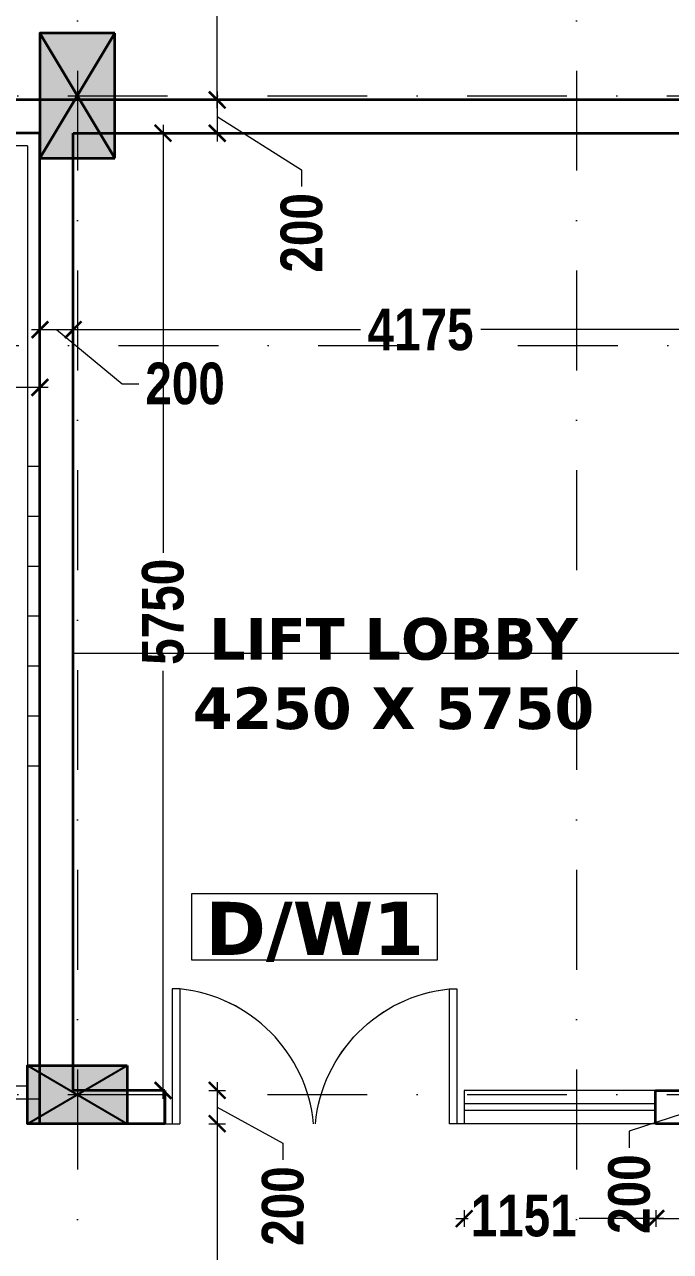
# Model space of a CAD drawing. Header units: millimetres. Extents: x -3092155 to 4513934, y -12317808 to 1850003.
# Drawn here: x -438832 to -434950, y -5682594 to -5675223 of the extents above; entities that cross this region are included whole.
import ezdxf

# ---------------------------------------------------------------- set-up
doc = ezdxf.new("R2010")
doc.units = ezdxf.units.MM
doc.header["$LTSCALE"] = 2
doc.header["$MEASUREMENT"] = 0
doc.header["$PDMODE"] = 34
doc.header["$PDSIZE"] = 500
doc.linetypes.add('DASHDOT', pattern=[1, 0.5, -0.25, 0, -0.25])
for name, color, linetype, lineweight in [('coloumn', 10, 'Continuous', 35), ('D DIM', 250, 'Continuous', 9), ('DOOR', 27, 'Continuous', 5), ('DW1', 10, 'Continuous', 9), ('glass', 5, 'Continuous', 15), ('GRID', 251, 'DASHDOT', 5), ('HAT', 42, 'Continuous', 5), ('RAILING', 47, 'Continuous', 13), ('SILL', 74, 'Continuous', 9), ('STAIR', 252, 'Continuous', 9), ('TEXT', 7, 'Continuous', 13), ('WAll', 250, 'Continuous', 35)]:
    doc.layers.add(name, color=color, linetype=linetype, lineweight=lineweight)
doc.styles.add('INNER DIM', font='ARIALNB.TTF', dxfattribs={"height": 250})
doc.styles.add('style2', font='verdana.ttf')
doc.dimstyles.new('external final', dxfattribs={"dimscale": 0, "dimtxt": 250, "dimasz": 100, "dimexe": 50, "dimexo": 50, "dimgap": 50, "dimtad": 0, "dimdec": 0, "dimzin": 0, "dimdsep": 46, "dimtxsty": 'INNER DIM', "dimblk": 'ARCHTICK', "dimcen": 100, "dimdle": 50, "dimclrd": 256, "dimclre": 256, "dimclrt": 256, "dimadec": 0, "dimazin": 0, "dimtfac": 1, "dimtdec": 0, "dimtix": 1, "dimtmove": 1, "dimatfit": 3, "dimfxl": 50, "dimfxlon": 1, "dimtolj": 1, "dimtzin": 0, "dimlwd": -1, "dimlwe": -1, "dimarcsym": 1})
doc.dimstyles.new('INNER DIM', dxfattribs={"dimscale": 0, "dimtxt": 250, "dimasz": 100, "dimexe": 50, "dimexo": 50, "dimgap": 50, "dimtad": 0, "dimdec": 0, "dimzin": 0, "dimdsep": 46, "dimtxsty": 'INNER DIM', "dimblk": 'ARCHTICK', "dimcen": 100, "dimdle": 50, "dimclrd": 256, "dimclre": 256, "dimclrt": 256, "dimadec": 0, "dimazin": 0, "dimtfac": 1, "dimtdec": 0, "dimtix": 1, "dimtmove": 2, "dimatfit": 3, "dimfxl": 50, "dimfxlon": 1, "dimtolj": 1, "dimtzin": 0, "dimlwd": -1, "dimlwe": -1, "dimarcsym": 1})

# ---------------------------------------------------------------- blocks, each defined once
blk = doc.blocks.new('1000 DOOR R')
at = {"layer": 'DOOR', "color": 252, "ltscale": 200}
for p, q in [((-900, -900), (0, -900)), ((-900, -900), (-900, -950)), ((0, -1000), (0, -900)), ((-900, -950), (0, -950))]:
    blk.add_line(p, q, dxfattribs=at)
blk.add_arc((96.2, -1003), 1001.5, 95.46124, 174.09882, dxfattribs=at)
blk = doc.blocks.new('A$C44E84F5B')
at = {"layer": 'SILL', "ltscale": 0.1, "extrusion": (0, 0, -1), "xscale": -0.8999999999990947, "yscale": 0.8999999999990947, "zscale": -0.900000000403865, "rotation": 180}
blk.add_blockref('1000 DOOR R', (0, 900), dxfattribs=at)
at = {"layer": 'SILL', "ltscale": 0.1, "extrusion": (0, 0, -1), "xscale": 0.8999999999990947, "yscale": 0.8999999999990947, "zscale": -0.900000000403865}
blk.add_blockref('1000 DOOR R', (0, 900), dxfattribs=at)
blk = doc.blocks.new('_ArchTick')
at = {"color": 0, "linetype": 'ByBlock', "const_width": 0.15}
blk.add_lwpolyline([(-0.5, -0.5), (0.5, 0.5)], dxfattribs=at)
blk = doc.blocks.new('*D663')
at = {"layer": 'D DIM', "ltscale": 100, "transparency": 16777216}
for p, q in [((-436239.7, -5682396.7), (-436166.1, -5682396.7)), ((-436189.7, -5682346.7), (-436189.7, -5682446.7)), ((-434988.9, -5682396.7), (-435498.3, -5682396.7)), ((-435038.9, -5682346.7), (-435038.9, -5682446.7))]:
    blk.add_line(p, q, dxfattribs=at)
at = {"layer": 'Defpoints', "color": 0, "lineweight": 50, "ltscale": 100, "transparency": 16777216}
for p in [(-436189.7, -5681826.2), (-435038.9, -5681826.2), (-435038.9, -5682396.7)]:
    blk.add_point(p, dxfattribs=at)
at = {"layer": 'D DIM', "ltscale": 100, "transparency": 16777216, "xscale": 100, "yscale": 100, "zscale": 100, "rotation": 180}
blk.add_blockref('_ArchTick', (-436189.7, -5682396.7), dxfattribs=at)
at = {"layer": 'D DIM', "ltscale": 100, "transparency": 16777216, "xscale": 100, "yscale": 100, "zscale": 100}
blk.add_blockref('_ArchTick', (-435038.9, -5682396.7), dxfattribs=at)
at = {"layer": 'D DIM', "ltscale": 100, "transparency": 16777216, "insert": (-435832.2, -5682379.7), "char_height": 250, "attachment_point": 5, "style": 'INNER DIM'}
blk.add_mtext('\\A1;1151', dxfattribs=at)
blk = doc.blocks.new('*D664')
at = {"layer": 'D DIM', "ltscale": 100, "transparency": 16777216}
for p, q in [((-435088.9, -5682396.7), (-434881.5, -5682396.7)), ((-435038.9, -5682346.7), (-435038.9, -5682446.7)), ((-434114.7, -5682396.7), (-434322.1, -5682396.7)), ((-434164.7, -5682346.7), (-434164.7, -5682446.7))]:
    blk.add_line(p, q, dxfattribs=at)
at = {"layer": 'Defpoints', "color": 0, "lineweight": 50, "ltscale": 100, "transparency": 16777216}
for p in [(-435038.9, -5681826.2), (-434164.7, -5681823.8), (-434164.7, -5682396.7)]:
    blk.add_point(p, dxfattribs=at)
at = {"layer": 'D DIM', "ltscale": 100, "transparency": 16777216, "xscale": 100, "yscale": 100, "zscale": 100, "rotation": 180}
blk.add_blockref('_ArchTick', (-435038.9, -5682396.7), dxfattribs=at)
at = {"layer": 'D DIM', "ltscale": 100, "transparency": 16777216, "xscale": 100, "yscale": 100, "zscale": 100}
blk.add_blockref('_ArchTick', (-434164.7, -5682396.7), dxfattribs=at)
at = {"layer": 'D DIM', "ltscale": 100, "transparency": 16777216, "insert": (-434601.8, -5682396.7), "char_height": 250, "attachment_point": 5, "style": 'INNER DIM'}
blk.add_mtext('\\A1;874', dxfattribs=at)
blk = doc.blocks.new('*D730')
at = {"layer": 'D DIM', "ltscale": 100, "transparency": 16777216}
for p, q in [((-438689.1, 360.6), (-438689.1, 460.6)), ((998.8, 360.6), (998.8, 460.6)), ((1048.8, 410.6), (-438739.1, 410.6))]:
    blk.add_line(p, q, dxfattribs=at)
at = {"layer": 'Defpoints', "color": 0, "lineweight": 50, "ltscale": 100, "transparency": 16777216}
for p in [(-438689.1, 410.6), (998.8, 0), (-438689.1, -5723126.2)]:
    blk.add_point(p, dxfattribs=at)
at = {"layer": 'D DIM', "ltscale": 100, "transparency": 16777216, "xscale": 100, "yscale": 100, "zscale": 100, "rotation": 180}
blk.add_blockref('_ArchTick', (-438689.1, 410.6), dxfattribs=at)
at = {"layer": 'D DIM', "ltscale": 100, "transparency": 16777216, "xscale": 100, "yscale": 100, "zscale": 100}
blk.add_blockref('_ArchTick', (998.8, 410.6), dxfattribs=at)
at = {"layer": 'D DIM', "ltscale": 100, "transparency": 16777216, "insert": (1326.5, 835.2), "char_height": 250, "attachment_point": 5, "style": 'INNER DIM'}
blk.add_mtext('\\A1;439688', dxfattribs=at)
blk = doc.blocks.new('*D747')
at = {"layer": 'D DIM', "ltscale": 100, "transparency": 16777216}
for p, q in [((-437674.8, -5669701.2), (-437674.8, -5672355.9)), ((-437724.8, -5669751.2), (-437624.8, -5669751.2)), ((-437674.8, -5675726.2), (-437674.8, -5673071.5)), ((-437724.8, -5675676.2), (-437624.8, -5675676.2))]:
    blk.add_line(p, q, dxfattribs=at)
at = {"layer": 'Defpoints', "color": 0, "lineweight": 50, "ltscale": 100, "transparency": 16777216}
for p in [(-438067.3, -5669751.2), (-438289.3, -5675676.2), (-437674.8, -5675676.2)]:
    blk.add_point(p, dxfattribs=at)
at = {"layer": 'D DIM', "ltscale": 100, "transparency": 16777216, "xscale": 100, "yscale": 100, "zscale": 100}
for p, rotation in [((-437674.8, -5669751.2), 90), ((-437674.8, -5675676.2), 270)]:
    blk.add_blockref('_ArchTick', p, dxfattribs=dict(at, rotation=rotation))
at = {"layer": 'D DIM', "ltscale": 100, "transparency": 16777216, "insert": (-437674.8, -5672713.7), "char_height": 250, "attachment_point": 5, "rotation": 90, "style": 'INNER DIM'}
blk.add_mtext('\\A1;5925', dxfattribs=at)
blk = doc.blocks.new('*D275')
at = {"layer": 'D DIM', "ltscale": 100, "transparency": 16777216}
for p, q in [((-437674.4, -5675626.2), (-437674.4, -5675926.2)), ((-437724.4, -5675676.2), (-437624.4, -5675676.2)), ((-437674.4, -5675776.2), (-437166.5, -5676096.2)), ((-437724.4, -5675876.2), (-437624.4, -5675876.2)), ((-437166.5, -5676096.2), (-437166.5, -5676196.2))]:
    blk.add_line(p, q, dxfattribs=at)
at = {"layer": 'Defpoints', "color": 0, "lineweight": 50, "ltscale": 100, "transparency": 16777216}
for p in [(-438289.3, -5675676.2), (-438289.3, -5675876.2), (-437674.4, -5675876.2)]:
    blk.add_point(p, dxfattribs=at)
at = {"layer": 'D DIM', "ltscale": 100, "transparency": 16777216, "xscale": 100, "yscale": 100, "zscale": 100}
for p, rotation in [((-437674.4, -5675676.2), 90), ((-437674.4, -5675876.2), 270)]:
    blk.add_blockref('_ArchTick', p, dxfattribs=dict(at, rotation=rotation))
at = {"layer": 'D DIM', "ltscale": 100, "transparency": 16777216, "insert": (-437166.5, -5676474.6), "char_height": 250, "attachment_point": 5, "rotation": 90, "style": 'INNER DIM'}
blk.add_mtext('\\A1;200', dxfattribs=at)
blk = doc.blocks.new('*D276')
at = {"layer": 'D DIM', "ltscale": 100, "transparency": 16777216}
for p, q in [((-437674.4, -5681576.2), (-437674.4, -5681876.2)), ((-437724.4, -5681626.2), (-437624.4, -5681626.2)), ((-437674.4, -5681726.2), (-437279.1, -5681942.7)), ((-437724.4, -5681826.2), (-437624.4, -5681826.2)), ((-437279.1, -5681942.7), (-437279.1, -5682042.7))]:
    blk.add_line(p, q, dxfattribs=at)
at = {"layer": 'Defpoints', "color": 0, "lineweight": 50, "ltscale": 100, "transparency": 16777216}
for p in [(-438201.8, -5681626.2), (-438195.9, -5681826.2), (-437674.4, -5681826.2)]:
    blk.add_point(p, dxfattribs=at)
at = {"layer": 'D DIM', "ltscale": 100, "transparency": 16777216, "xscale": 100, "yscale": 100, "zscale": 100}
for p, rotation in [((-437674.4, -5681626.2), 90), ((-437674.4, -5681826.2), 270)]:
    blk.add_blockref('_ArchTick', p, dxfattribs=dict(at, rotation=rotation))
at = {"layer": 'D DIM', "ltscale": 100, "transparency": 16777216, "insert": (-437279.1, -5682321.1), "char_height": 250, "attachment_point": 5, "rotation": 90, "style": 'INNER DIM'}
blk.add_mtext('\\A1;200', dxfattribs=at)
blk = doc.blocks.new('*D277')
at = {"layer": 'D DIM', "ltscale": 100, "transparency": 16777216}
for p, q in [((-437674.4, -5681776.2), (-437674.4, -5683201.2)), ((-437724.4, -5681826.2), (-437624.4, -5681826.2)), ((-437674.4, -5684726.2), (-437674.4, -5683917.2)), ((-437724.4, -5684676.2), (-437624.4, -5684676.2))]:
    blk.add_line(p, q, dxfattribs=at)
at = {"layer": 'Defpoints', "color": 0, "lineweight": 50, "ltscale": 100, "transparency": 16777216}
for p in [(-438195.9, -5681826.2), (-438214.3, -5684676.2), (-437674.4, -5684676.2)]:
    blk.add_point(p, dxfattribs=at)
at = {"layer": 'D DIM', "ltscale": 100, "transparency": 16777216, "xscale": 100, "yscale": 100, "zscale": 100}
for p, rotation in [((-437674.4, -5681826.2), 90), ((-437674.4, -5684676.2), 270)]:
    blk.add_blockref('_ArchTick', p, dxfattribs=dict(at, rotation=rotation))
at = {"layer": 'D DIM', "ltscale": 100, "transparency": 16777216, "insert": (-437674.4, -5683559.2), "char_height": 250, "attachment_point": 5, "rotation": 90, "style": 'INNER DIM'}
blk.add_mtext('\\A1;2850', dxfattribs=at)
blk = doc.blocks.new('*D565')
at = {"layer": 'D DIM', "ltscale": 100, "transparency": 16777216}
for p, q in [((-444689.3, -5677403), (-444689.3, -5677353)), ((-438739.3, -5677403), (-438739.3, -5677353)), ((-444739.3, -5677403), (-442069.5, -5677403)), ((-438689.3, -5677403), (-441359.1, -5677403))]:
    blk.add_line(p, q, dxfattribs=at)
at = {"layer": 'Defpoints', "color": 0, "lineweight": 50, "ltscale": 100, "transparency": 16777216}
for p in [(-444689.3, -5677403), (-444689.3, -5677403), (-438739.3, -5677403)]:
    blk.add_point(p, dxfattribs=at)
at = {"layer": 'D DIM', "ltscale": 100, "transparency": 16777216, "xscale": 100, "yscale": 100, "zscale": 100, "rotation": 180}
blk.add_blockref('_ArchTick', (-444689.3, -5677403), dxfattribs=at)
at = {"layer": 'D DIM', "ltscale": 100, "transparency": 16777216, "xscale": 100, "yscale": 100, "zscale": 100}
blk.add_blockref('_ArchTick', (-438739.3, -5677403), dxfattribs=at)
at = {"layer": 'D DIM', "ltscale": 100, "transparency": 16777216, "insert": (-441714.3, -5677403), "char_height": 250, "attachment_point": 5, "style": 'INNER DIM'}
blk.add_mtext('\\A1;5950', dxfattribs=at)
blk = doc.blocks.new('F.F')
at = {"layer": 'coloumn', "ltscale": 100}
for points in [[(-210910.3, -5829356.2), (-211360.3, -5829356.2), (-211360.3, -5828606.2), (-210910.3, -5828606.2)], [(-210835.3, -5834806.2), (-210835.3, -5835156.2), (-211435.3, -5835156.2), (-211435.3, -5834806.2)]]:
    blk.add_hatch(color=256, dxfattribs=at).paths.add_polyline_path(points)
for p, q in [((-210910.3, -5828606.2), (-211360.3, -5828606.2)), ((-211360.3, -5828606.2), (-211360.3, -5829356.2)), ((-210910.3, -5829356.2), (-210910.3, -5828606.2)), ((-211360.3, -5829356.2), (-210910.3, -5829356.2))]:
    blk.add_line(p, q, dxfattribs=at)
at = {"layer": 'coloumn', "lineweight": 25, "ltscale": 100}
for p, q in [((-211435.3, -5835156.2), (-210835.3, -5834806.2)), ((-211435.3, -5834806.2), (-210835.3, -5835156.2))]:
    blk.add_line(p, q, dxfattribs=at)
at = {"layer": 'coloumn', "ltscale": 100}
blk.add_lwpolyline([(-210910.3, -5829356.2), (-211360.3, -5828606.2), (-211360.3, -5829356.2), (-210910.3, -5828606.2)], dxfattribs=at)
blk.add_lwpolyline([(-210835.3, -5834806.2), (-210835.3, -5835156.2), (-211435.3, -5835156.2), (-211435.3, -5834806.2)], close=True, dxfattribs=at)
blk = doc.blocks.new('*D1013')
at = {"layer": 'D DIM', "ltscale": 100, "transparency": 16777216}
for p, q in [((-438739.3, -5677006.3), (-438739.3, -5677106.3)), ((-438539.3, -5677006.3), (-438539.3, -5677106.3)), ((-438789.3, -5677056.3), (-438489.3, -5677056.3)), ((-438639.3, -5677056.3), (-438245.6, -5677381)), ((-438245.6, -5677381), (-438145.6, -5677381))]:
    blk.add_line(p, q, dxfattribs=at)
at = {"layer": 'Defpoints', "color": 0, "lineweight": 50, "ltscale": 100, "transparency": 16777216}
for p in [(-438739.3, -5676026.2), (-438539.3, -5676026.2), (-438539.3, -5677056.3)]:
    blk.add_point(p, dxfattribs=at)
at = {"layer": 'D DIM', "ltscale": 100, "transparency": 16777216, "xscale": 100, "yscale": 100, "zscale": 100, "rotation": 180}
blk.add_blockref('_ArchTick', (-438739.3, -5677056.3), dxfattribs=at)
at = {"layer": 'D DIM', "ltscale": 100, "transparency": 16777216, "xscale": 100, "yscale": 100, "zscale": 100}
blk.add_blockref('_ArchTick', (-438539.3, -5677056.3), dxfattribs=at)
at = {"layer": 'D DIM', "ltscale": 100, "transparency": 16777216, "insert": (-437867.2, -5677381), "char_height": 250, "attachment_point": 5, "style": 'INNER DIM'}
blk.add_mtext('\\A1;200', dxfattribs=at)
blk = doc.blocks.new('*D1014')
at = {"layer": 'D DIM', "ltscale": 100, "transparency": 16777216}
for p, q in [((-438539.3, -5677006.3), (-438539.3, -5677106.3)), ((-434364.7, -5677006.3), (-434364.7, -5677106.3)), ((-438589.3, -5677056.3), (-436813.6, -5677056.3)), ((-434314.7, -5677056.3), (-436090.4, -5677056.3))]:
    blk.add_line(p, q, dxfattribs=at)
at = {"layer": 'Defpoints', "color": 0, "lineweight": 50, "ltscale": 100, "transparency": 16777216}
for p in [(-438539.3, -5676026.2), (-434364.7, -5676501.2), (-434364.7, -5677056.3)]:
    blk.add_point(p, dxfattribs=at)
at = {"layer": 'D DIM', "ltscale": 100, "transparency": 16777216, "xscale": 100, "yscale": 100, "zscale": 100, "rotation": 180}
blk.add_blockref('_ArchTick', (-438539.3, -5677056.3), dxfattribs=at)
at = {"layer": 'D DIM', "ltscale": 100, "transparency": 16777216, "xscale": 100, "yscale": 100, "zscale": 100}
blk.add_blockref('_ArchTick', (-434364.7, -5677056.3), dxfattribs=at)
at = {"layer": 'D DIM', "ltscale": 100, "transparency": 16777216, "insert": (-436452, -5677056.3), "char_height": 250, "attachment_point": 5, "style": 'INNER DIM'}
blk.add_mtext('\\A1;4175', dxfattribs=at)
blk = doc.blocks.new('*D1037')
at = {"layer": 'D DIM', "ltscale": 100, "transparency": 16777216}
for p, q in [((-434752.3, -5681576.2), (-434752.3, -5681876.2)), ((-434702.3, -5681626.2), (-434802.3, -5681626.2)), ((-434752.3, -5681726.2), (-435197.4, -5681871)), ((-435197.4, -5681871), (-435197.4, -5681971)), ((-434702.3, -5681826.2), (-434802.3, -5681826.2))]:
    blk.add_line(p, q, dxfattribs=at)
at = {"layer": 'Defpoints', "color": 0, "lineweight": 50, "ltscale": 100, "transparency": 16777216}
for p in [(-434364.7, -5681626.2), (-434752.3, -5681826.2), (-434164.7, -5681826.2)]:
    blk.add_point(p, dxfattribs=at)
at = {"layer": 'D DIM', "ltscale": 100, "transparency": 16777216, "xscale": 100, "yscale": 100, "zscale": 100}
for p, rotation in [((-434752.3, -5681626.2), 90), ((-434752.3, -5681826.2), 270)]:
    blk.add_blockref('_ArchTick', p, dxfattribs=dict(at, rotation=rotation))
at = {"layer": 'D DIM', "ltscale": 100, "transparency": 16777216, "insert": (-435197.4, -5682249.4), "char_height": 250, "attachment_point": 5, "rotation": 90, "style": 'INNER DIM'}
blk.add_mtext('\\A1;200', dxfattribs=at)
blk = doc.blocks.new('*D1042')
at = {"layer": 'D DIM', "ltscale": 100, "transparency": 16777216}
for p, q in [((-437999.6, -5675826.2), (-437999.6, -5678396.1)), ((-437999.6, -5675876.2), (-438049.6, -5675876.2)), ((-437999.6, -5681676.2), (-437999.6, -5679106.4)), ((-437999.6, -5681626.2), (-438049.6, -5681626.2))]:
    blk.add_line(p, q, dxfattribs=at)
at = {"layer": 'Defpoints', "color": 0, "lineweight": 50, "ltscale": 100, "transparency": 16777216}
for p in [(-437993.8, -5675876.2), (-437999.6, -5681626.2), (-437989.3, -5681626.2)]:
    blk.add_point(p, dxfattribs=at)
at = {"layer": 'D DIM', "ltscale": 100, "transparency": 16777216, "xscale": 100, "yscale": 100, "zscale": 100}
for p, rotation in [((-437999.6, -5675876.2), 90), ((-437999.6, -5681626.2), 270)]:
    blk.add_blockref('_ArchTick', p, dxfattribs=dict(at, rotation=rotation))
at = {"layer": 'D DIM', "ltscale": 100, "transparency": 16777216, "insert": (-437999.6, -5678751.2), "char_height": 250, "attachment_point": 5, "rotation": 90, "style": 'INNER DIM'}
blk.add_mtext('\\A1;5750', dxfattribs=at)

msp = doc.modelspace()

# ---------------------------------------------------------------- linework, layer by layer
at = {"layer": 'D DIM', "ltscale": 100}
msp.add_line((-438539.3, -5678998.9), (-394309.3, -5678998.9), dxfattribs=at)
at = {"layer": 'DW1', "ltscale": 100}
msp.add_lwpolyline([(-436350.5, -5680444.6), (-437827.9, -5680444.6), (-437827.9, -5680841.9), (-436350.5, -5680841.9)], close=True, dxfattribs=at)
at = {"layer": 'glass', "ltscale": 100}
for p, q in [((-435039.3, -5681706.2), (-436189.7, -5681706.2)), ((-435039.7, -5681706.2), (-436189.7, -5681706.2)), ((-435039.3, -5681746.2), (-436189.7, -5681746.2)), ((-435039.7, -5681746.2), (-436189.7, -5681746.2))]:
    msp.add_line(p, q, dxfattribs=at)
at = {"layer": 'GRID', "color": 5, "ltscale": 600}
for p, q in [((-438514.7, -5657499.4), (-438514.7, -5742293.2)), ((-435514.7, -5657499.4), (-435514.7, -5742293.2))]:
    msp.add_line(p, q, dxfattribs=at)
at = {"layer": 'GRID', "color": 6, "ltscale": 600}
for p, q in [((-460174.6, -5675651.2), (-367335.1, -5675651.2)), ((-461068.9, -5677151.2), (-366441.5, -5677151.2)), ((-460174.6, -5681651.2), (-367335.1, -5681651.2))]:
    msp.add_line(p, q, dxfattribs=at)
at = {"layer": 'RAILING', "ltscale": 100}
for p, q in [((-438814.7, -5675951.2), (-444614.7, -5675951.2)), ((-438814.7, -5675951.2), (-444614.7, -5675951.2)), ((-438814.7, -5675951.2), (-438814.7, -5681601.2)), ((-438814.7, -5675951.2), (-438814.7, -5681601.2)), ((-438814.7, -5681601.2), (-442937.8, -5681601.2)), ((-438814.7, -5681601.2), (-442937.8, -5681601.2))]:
    msp.add_line(p, q, dxfattribs=at)
at = {"layer": 'SILL', "ltscale": 100}
for p, q in [((-435039.3, -5681626.2), (-436189.7, -5681626.2)), ((-436189.7, -5681626.2), (-436189.7, -5681826.2)), ((-435039.7, -5681626.2), (-436189.7, -5681626.2)), ((-436189.7, -5681626.2), (-436189.7, -5681826.2)), ((-435039.3, -5681826.2), (-436189.7, -5681826.2)), ((-435039.7, -5681826.2), (-436189.7, -5681826.2))]:
    msp.add_line(p, q, dxfattribs=at)
at = {"layer": 'STAIR', "ltscale": 100}
for p, q in [((-438814.7, -5677876.2), (-438739.7, -5677876.2)), ((-438814.7, -5678176.2), (-438739.7, -5678176.2)), ((-438814.7, -5678476.2), (-438739.7, -5678476.2)), ((-438814.7, -5678776.2), (-438739.7, -5678776.2)), ((-438814.7, -5679076.2), (-438739.7, -5679076.2)), ((-438814.7, -5679376.2), (-438739.7, -5679376.2)), ((-438814.7, -5679376.2), (-438739.7, -5679376.2)), ((-438814.7, -5679676.2), (-438739.7, -5679676.2)), ((-438814.7, -5679676.2), (-438739.7, -5679676.2)), ((-442614.5, -5681676.2), (-438739.7, -5681676.2))]:
    msp.add_line(p, q, dxfattribs=at)
at = {"layer": 'WAll', "ltscale": 100}
for p, q in [((-432363.8, -5675676.2), (-444689.7, -5675676.2)), ((-438740.2, -5675876.2), (-444689.3, -5675876.2)), ((-438739.7, -5681826.2), (-438739.7, -5675876.2)), ((-438540.2, -5675876.2), (-435039.3, -5675876.2)), ((-438540.2, -5675876.2), (-434365.1, -5675876.2)), ((-438539.7, -5681626.2), (-438539.7, -5675876.2)), ((-438539.7, -5681626.2), (-438539.7, -5675876.2)), ((-437989.3, -5681626.2), (-438540.2, -5681626.2)), ((-437989.7, -5681626.2), (-438414.7, -5681626.2)), ((-437989.3, -5681626.2), (-438264.7, -5681626.2)), ((-437989.7, -5681626.2), (-437989.7, -5681826.2)), ((-437989.3, -5681826.2), (-437989.3, -5681626.2)), ((-437989.3, -5681626.2), (-437989.3, -5681826.2)), ((-435039.7, -5681826.2), (-435039.7, -5681626.2)), ((-435039.7, -5681626.2), (-434365.1, -5681626.2)), ((-437989.3, -5681826.2), (-438740.2, -5681826.2)), ((-437989.7, -5681826.2), (-438264.7, -5681826.2)), ((-437989.3, -5681826.2), (-438264.7, -5681826.2)), ((-434165.1, -5681826.2), (-435039.7, -5681826.2))]:
    msp.add_line(p, q, dxfattribs=at)

# ---------------------------------------------------------------- block references
at = {"layer": 'coloumn'}
msp.add_blockref('F.F', (-227379.8, 153330), dxfattribs=at)
at = {"layer": 'HAT', "ltscale": 100, "xscale": -1, "rotation": 270}
msp.add_blockref('A$C44E84F5B', (-437989.7, -5681826.2), dxfattribs=at)
at = {"layer": 'SILL', "ltscale": 0.1, "xscale": 0.8999999999941792, "yscale": 0.8999999999941792, "zscale": 0.900000000403865, "rotation": 270}
msp.add_blockref('1000 DOOR R', (-437089.3, -5681826.2), dxfattribs=at)
at = {"layer": 'SILL', "ltscale": 0.1, "extrusion": (0, 0, -1), "xscale": 0.8999999999941792, "yscale": 0.8999999999941792, "zscale": -0.900000000403865, "rotation": 270}
msp.add_blockref('1000 DOOR R', (437089.3, -5681826.2), dxfattribs=at)

# ---------------------------------------------------------------- texts
at = {"layer": 'DW1', "ltscale": 0.1, "insert": (-437088, -5680673.6), "char_height": 320, "width": 1820.545, "attachment_point": 5, "style": 'style2'}
msp.add_mtext('\\A1;\\pxt11;{\\fVerdana|b1|i0|c0|p34;D/W1}', dxfattribs=at)
at = {"layer": 'TEXT', "ltscale": 0.1, "insert": (-436614.6, -5679124.6), "char_height": 250, "width": 3864.686, "attachment_point": 5, "style": 'style2'}
msp.add_mtext('{\\fVerdana|b1|i0|c0|p34;LIFT LOBBY\\P4250 X 5750}', dxfattribs=at)

# ---------------------------------------------------------------- dimensions: what is measured, and where the dimension line sits
at = {"layer": 'D DIM', "ltscale": 100}
for base, p1, p2, dimstyle, override, picture, middle in [((-438689.1, 410.6), (998.8, 0), (-438689.1, -5723126.2), 'INNER DIM', {"dimscale": 1}, '*D730', (1326.5, 835.2)), ((-438539.3, -5677056.3), (-438739.3, -5676026.2), (-438539.3, -5676026.2), 'external final', {"dimscale": 1, "dimtmove": 1}, '*D1013', (-438095.6, -5677381)), ((-435038.9, -5682396.7), (-436189.7, -5681826.2), (-435038.9, -5681826.2), 'INNER DIM', {"dimscale": 1}, '*D663', (-435832.2, -5682379.7)), ((-434164.7, -5682396.7), (-435038.9, -5681826.2), (-434164.7, -5681823.8), 'INNER DIM', {"dimscale": 1}, '*D664', (-434601.8, -5682396.7))]:
    dim = msp.add_linear_dim(base=base, p1=p1, p2=p2, dimstyle=dimstyle, override=override, dxfattribs=at)
    dim.commit()
    dim.dimension.update_dxf_attribs({"geometry": picture, "text_midpoint": middle, "dimtype": 160})
for base, p1, p2, angle, dimstyle, picture, middle in [((-437674.8, -5675676.2), (-438067.3, -5669751.2), (-438289.3, -5675676.2), 90, 'INNER DIM', '*D747', (-437674.8, -5672713.7)), ((-437999.6, -5681626.2), (-437993.8, -5675876.2), (-437989.3, -5681626.2), 90, 'external final', '*D1042', (-437999.6, -5678751.2)), ((-444689.3, -5677403), (-438739.3, -5677403), (-444689.3, -5677403), 180, 'INNER DIM', '*D565', (-441714.3, -5677403))]:
    dim = msp.add_linear_dim(base=base, p1=p1, p2=p2, angle=angle, dimstyle=dimstyle, override={"dimscale": 1}, dxfattribs=at)
    dim.commit()
    dim.dimension.update_dxf_attribs({"geometry": picture, "text_midpoint": middle})
for base, p1, p2, dimstyle, override, picture, middle in [((-437674.4, -5675876.2), (-438289.3, -5675676.2), (-438289.3, -5675876.2), 'INNER DIM', {"dimscale": 1, "dimtmove": 1}, '*D275', (-437166.5, -5676246.2)), ((-437674.4, -5681826.2), (-438201.8, -5681626.2), (-438195.9, -5681826.2), 'INNER DIM', {"dimscale": 1, "dimtmove": 1}, '*D276', (-437279.1, -5682092.7)), ((-434752.3, -5681826.2), (-434364.7, -5681626.2), (-434164.7, -5681826.2), 'external final', {"dimscale": 1}, '*D1037', (-435197.4, -5682021)), ((-437674.4, -5684676.2), (-438195.9, -5681826.2), (-438214.3, -5684676.2), 'INNER DIM', {"dimscale": 1}, '*D277', (-437674.4, -5683559.2))]:
    dim = msp.add_linear_dim(base=base, p1=p1, p2=p2, angle=90, dimstyle=dimstyle, override=override, dxfattribs=at)
    dim.commit()
    dim.dimension.update_dxf_attribs({"geometry": picture, "text_midpoint": middle, "dimtype": 160})
dim = msp.add_linear_dim(base=(-434364.7, -5677056.3), p1=(-438539.3, -5676026.2), p2=(-434364.7, -5676501.2), dimstyle='external final', override={"dimscale": 1}, dxfattribs=at)
dim.commit()
dim.dimension.update_dxf_attribs({"geometry": '*D1014', "text_midpoint": (-436452, -5677056.3)})

doc.saveas('drawing.dxf')
